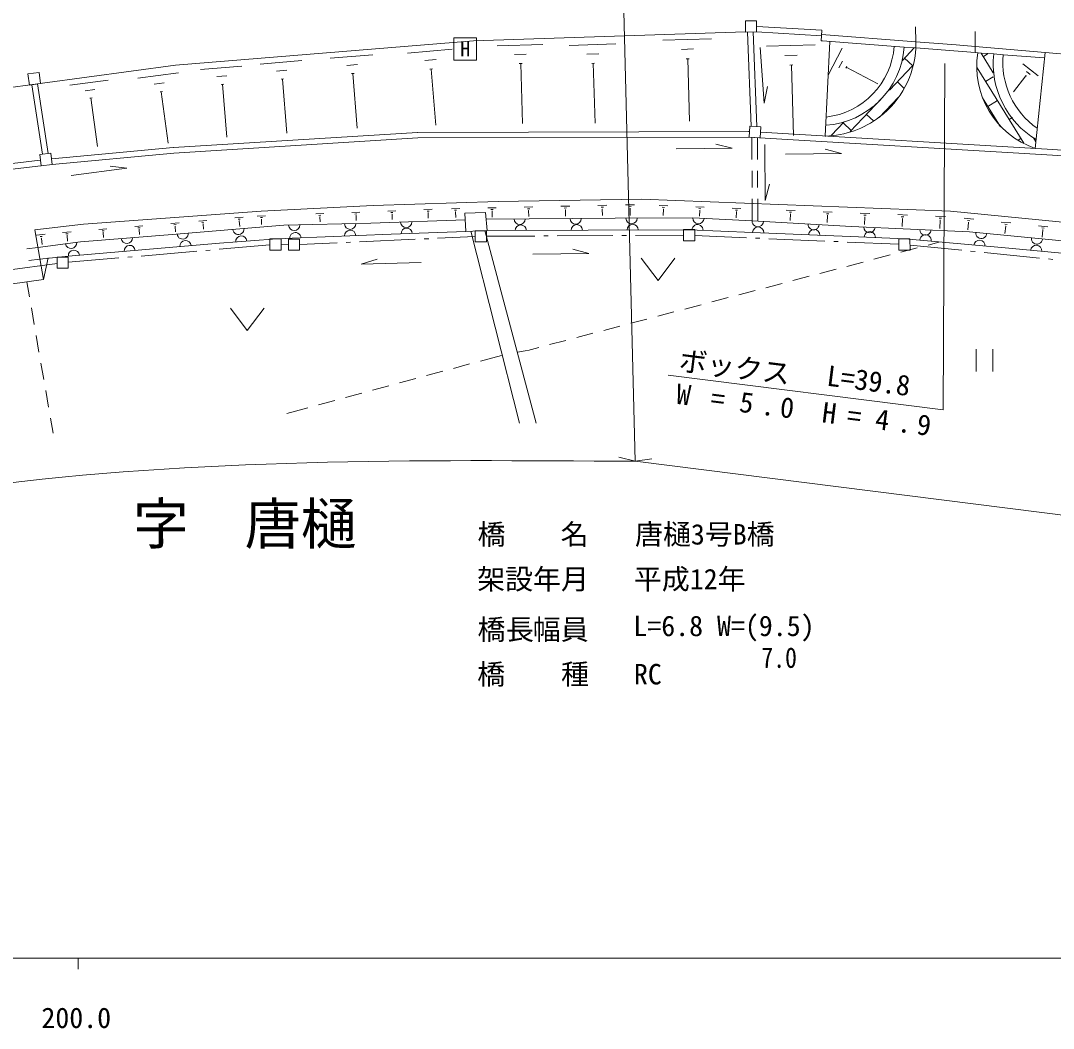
# Model space of a CAD drawing. Units: millimetres, scale not verified. Extents: x 40000 to 680000, y 20000 to 380000.
# Drawn here: x 262869 to 355249, y 198715 to 288901 of the extents above; entities that cross this region are included whole.
import ezdxf
from ezdxf.enums import TextEntityAlignment as Align

# ---------------------------------------------------------------- set-up
doc = ezdxf.new("R2010")
doc.units = ezdxf.units.MM
doc.header["$LTSCALE"] = 1000
for name, color, linetype, lineweight in [('M-BGD', 7, 'Continuous', 13), ('M-BMK-ROW', 30, 'Continuous', 13), ('M-STR-HTXT', 7, 'Continuous', 13), ('M-STR-STR1', 1, 'Continuous', 13), ('M-STR-STRC', 7, 'Continuous', 13), ('M-TTL-BAND', 7, 'Continuous', 13)]:
    doc.layers.add(name, color=color, linetype=linetype, lineweight=lineweight)
doc.layers.add('M-BMK-HTXT', color=7, linetype='Continuous')
doc.styles.add('ＭＳ ゴシック', font='')
doc.styles.get('ＭＳ ゴシック').set_extended_font_data('MS Gothic')

msp = doc.modelspace()

# ---------------------------------------------------------------- linework, layer by layer
at = {"layer": 'M-BGD'}
for p, q in [((328699, 288891), (327697, 288881)), ((327697, 288881), (327698, 287879)), ((328699, 287890), (328699, 288891)), ((328729, 288390), (334527, 288052)), ((303365, 287088), (327698, 287899)), ((327698, 287879), (328699, 287890)), ((327898, 287879), (328212, 279458)), ((328399, 287889), (328723, 279428)), ((328699, 287890), (334497, 287552)), ((334497, 287552), (334467, 287091)), ((334497, 287552), (334527, 288052)), ((334504, 287661), (334497, 287662)), ((342943, 287013), (334504, 287661)), ((303365, 287088), (276730, 284904)), ((305498, 286638), (309594, 286780)), ((311937, 286691), (316123, 286833)), ((320308, 287145), (324664, 287287)), ((329010, 286508), (329393, 281521)), ((329581, 286608), (333937, 286740)), ((334467, 287091), (334607, 287101)), ((341908, 286537), (334607, 287101)), ((335268, 287041), (334851, 278570)), ((336370, 286451), (335109, 284007)), ((342809, 286463), (341718, 285311)), ((342949, 286456), (341908, 286537)), ((346564, 286735), (342943, 287013)), ((342943, 287013), (342949, 286456)), ((342949, 286456), (342949, 286454)), ((348266, 286045), (342949, 286456)), ((346564, 286735), (348260, 286588)), ((348260, 286588), (354505, 286046)), ((348266, 286045), (348260, 286588)), ((290549, 285531), (294364, 285853)), ((297468, 286004), (301463, 286336)), ((307061, 285878), (308082, 285908)), ((313529, 285911), (314581, 285941)), ((321971, 286325), (323062, 286365)), ((322412, 285474), (322682, 285474)), ((322542, 285474), (322714, 279916)), ((331243, 285788), (332335, 285818)), ((341948, 285552), (342669, 284871)), ((348266, 286045), (348266, 286045)), ((348787, 286005), (348266, 286045)), ((349916, 285918), (348787, 286005)), ((348787, 286005), (349879, 284243)), ((348987, 285685), (349428, 285956)), ((350747, 285854), (349916, 285918)), ((354455, 285567), (350747, 285854)), ((354505, 286048), (353637, 277456)), ((354505, 286046), (359882, 285579)), ((276730, 284904), (253891, 281820)), ((278963, 284524), (282648, 284826)), ((284280, 285017), (288035, 285329)), ((292041, 284890), (292992, 284971)), ((299030, 285334), (300031, 285414)), ((299471, 284563), (299721, 284583)), ((299591, 284573), (300004, 279546)), ((307472, 285067), (307722, 285077)), ((307602, 285067), (307774, 279700)), ((313950, 285080), (314211, 285090)), ((314081, 285090), (314263, 279733)), ((331684, 284927), (331955, 284937)), ((331815, 284927), (332017, 278608)), ((336391, 285279), (336070, 284668)), ((336761, 284799), (336681, 284649)), ((336721, 284729), (339556, 283258)), ((342659, 284851), (340597, 282677)), ((348447, 284663), (352606, 277936)), ((352532, 285026), (353895, 283965)), ((264514, 284268), (263523, 284138)), ((263523, 284138), (263653, 283136)), ((264655, 283277), (264514, 284268)), ((273366, 283761), (276981, 284243)), ((280406, 283894), (281327, 283975)), ((285753, 284387), (286684, 284468)), ((286163, 283666), (286394, 283686)), ((286284, 283676), (286676, 278820)), ((292462, 284160), (292702, 284180)), ((292582, 284170), (292984, 279283)), ((349189, 283452), (349879, 283883)), ((352793, 283954), (351672, 282522)), ((352753, 283984), (352833, 283924)), ((352833, 284355), (353174, 284095)), ((263653, 283136), (264655, 283277)), ((263874, 283166), (264827, 276938)), ((264374, 283237), (265328, 276999)), ((267268, 283118), (270693, 283580)), ((268640, 282608), (269501, 282728)), ((274818, 283221), (275720, 283342)), ((280816, 283193), (281047, 283204)), ((280927, 283203), (281319, 278467)), ((329672, 282993), (329393, 281521)), ((341298, 283419), (341879, 282858)), ((269061, 281967), (269271, 281997)), ((269161, 281987), (269744, 277641)), ((275339, 282520), (275560, 282550)), ((275449, 282540), (276072, 277944)), ((339917, 281966), (337074, 278981)), ((341359, 282027), (339657, 280244)), ((348919, 281980), (350522, 279387)), ((340638, 281276), (340688, 281226)), ((349390, 281229), (350241, 281750)), ((338535, 280514), (339157, 279923)), ((351293, 280048), (351583, 280229)), ((328092, 279458), (328032, 278467)), ((329093, 279408), (328092, 279458)), ((329034, 278407), (329093, 279408)), ((336493, 279822), (335392, 278660)), ((336433, 279752), (337154, 279061)), ((350412, 279497), (350442, 279517)), ((298362, 278905), (276543, 277554)), ((298392, 278404), (276573, 277053)), ((328062, 278977), (298392, 278905)), ((327942, 278477), (298392, 278404)), ((355179, 276866), (327942, 278477)), ((328062, 278967), (327972, 278967)), ((328032, 278467), (329034, 278407)), ((328282, 278447), (328289, 276462)), ((328783, 278457), (328789, 276467)), ((355209, 277366), (329063, 278908)), ((352115, 278206), (352345, 278346)), ((353487, 278407), (353697, 278067)), ((276523, 277544), (265649, 276528)), ((321504, 277422), (326510, 277475)), ((325058, 277845), (326510, 277475)), ((329434, 277806), (329466, 272800)), ((334832, 277388), (336284, 277008)), ((355209, 277366), (358554, 277127)), ((264627, 276418), (249828, 274599)), ((265568, 277029), (264577, 276918)), ((264577, 276918), (264698, 275917)), ((265689, 276038), (265568, 277029)), ((276573, 277053), (265689, 276027)), ((331277, 276966), (336284, 277008)), ((355179, 276866), (358494, 276637)), ((264688, 275917), (249888, 274108)), ((264698, 275917), (265689, 276038)), ((267392, 275037), (272358, 275690)), ((270866, 275889), (272358, 275690)), ((328292, 275462), (328296, 273962)), ((328792, 275467), (328797, 273967)), ((329846, 274252), (329466, 272800)), ((294399, 272354), (305574, 272720)), ((305574, 272720), (318411, 272925)), ((346049, 271855), (318411, 272925)), ((328299, 272962), (328306, 270977)), ((328800, 272967), (328806, 270977)), ((284376, 271850), (268505, 270701)), ((284376, 271850), (294399, 272354)), ((289283, 271601), (289994, 271632)), ((292497, 271733), (293208, 271763)), ((292767, 271593), (292948, 271603)), ((295711, 271854), (296442, 271885)), ((295992, 271724), (296172, 271734)), ((298946, 271986), (299677, 272016)), ((299226, 271856), (299406, 271856)), ((299296, 271706), (299346, 271706)), ((299326, 271706), (299336, 271225)), ((301399, 272067), (302150, 272087)), ((301689, 271927), (301870, 271927)), ((301759, 271777), (301810, 271777)), ((301779, 271777), (301790, 271276)), ((302591, 271677), (304443, 271738)), ((302701, 270035), (302591, 271677)), ((304604, 270106), (304443, 271738)), ((304653, 272138), (305414, 272159)), ((304944, 271998), (305134, 271998)), ((305014, 271848), (305064, 271848)), ((305044, 271848), (305054, 271327)), ((307918, 272210), (308689, 272230)), ((308208, 272070), (308408, 272070)), ((308288, 271910), (308338, 271910)), ((308308, 271910), (308328, 271369)), ((311202, 272291), (311983, 272302)), ((311492, 272131), (311693, 272141)), ((311573, 271981), (311623, 271981)), ((311603, 271981), (311613, 271410)), ((314486, 272363), (315297, 272373)), ((314797, 272203), (314997, 272213)), ((314877, 272042), (314927, 272042)), ((314897, 272042), (314917, 271452)), ((316970, 272404), (317791, 272414)), ((317280, 272244), (317480, 272254)), ((317360, 272084), (317410, 272084)), ((317380, 272084), (317391, 271463)), ((319974, 272365), (320775, 272335)), ((320264, 272195), (320465, 272185)), ((320334, 272035), (320384, 272035)), ((320364, 272035), (320335, 271474)), ((323258, 272236), (324019, 272206)), ((323539, 272076), (323729, 272066)), ((323609, 271916), (323649, 271916)), ((323629, 271916), (323609, 271405)), ((326523, 272107), (327294, 272078)), ((326803, 271947), (326993, 271937)), ((326873, 271787), (326923, 271787)), ((326893, 271787), (326874, 271246)), ((331349, 271929), (332140, 271899)), ((331640, 271759), (331840, 271749)), ((331710, 271599), (331760, 271589)), ((331730, 271599), (331710, 271018)), ((334644, 271800), (335465, 271771)), ((334944, 271620), (335155, 271620)), ((337978, 271672), (338820, 271642)), ((378594, 268664), (346049, 271855)), ((268505, 270701), (264139, 270179)), ((276306, 270745), (277036, 270815)), ((278799, 270966), (279530, 271026)), ((279079, 270846), (279269, 270856)), ((279169, 270706), (279209, 270706)), ((279189, 270706), (279230, 270225)), ((282023, 271258), (282774, 271318)), ((282323, 271128), (282504, 271148)), ((282404, 270988), (282454, 270988)), ((282424, 270988), (282474, 270487)), ((284026, 271399), (284777, 271429)), ((284316, 271269), (284496, 271269)), ((284386, 271119), (284436, 271119)), ((284416, 271119), (284427, 270648)), ((286399, 270589), (294180, 270762)), ((289553, 271471), (289733, 271481)), ((289623, 271331), (289673, 271331)), ((289643, 271331), (289663, 270900)), ((292838, 271453), (292888, 271463)), ((292868, 271463), (292878, 271012)), ((294180, 270762), (302631, 271066)), ((296062, 271584), (296112, 271584)), ((296092, 271584), (296102, 271113)), ((304503, 271147), (316059, 271212)), ((316059, 271212), (322998, 271245)), ((322998, 271245), (328306, 270977)), ((328306, 270977), (337198, 270490)), ((335014, 271460), (335075, 271450)), ((335045, 271450), (335025, 270829)), ((338289, 271491), (338499, 271481)), ((338359, 271321), (338409, 271311)), ((338379, 271311), (338359, 270660)), ((341323, 271543), (342194, 271503)), ((341643, 271353), (341864, 271343)), ((341714, 271182), (341774, 271172)), ((341744, 271172), (341714, 270481)), ((344698, 271414), (345589, 271374)), ((345028, 271224), (345248, 271214)), ((345098, 271034), (345158, 271034)), ((345128, 271034), (345099, 270303)), ((347261, 271215), (348122, 271125)), ((347562, 271005), (347782, 270985)), ((347652, 270824), (347592, 270173)), ((347632, 270824), (347682, 270824)), ((350596, 270876), (351437, 270796)), ((350896, 270676), (351107, 270656)), ((264139, 270179), (264912, 265723)), ((264280, 269688), (265071, 269779)), ((266623, 269930), (267384, 270000)), ((266923, 269810), (267113, 269820)), ((269867, 270211), (270588, 270272)), ((270147, 270081), (270328, 270101)), ((270228, 269951), (270278, 269951)), ((270248, 269951), (270288, 269491)), ((273081, 270473), (273802, 270543)), ((273362, 270353), (273552, 270373)), ((273442, 270213), (273492, 270223)), ((273472, 270223), (273512, 269752)), ((276066, 269743), (286399, 270589)), ((276586, 270625), (276766, 270645)), ((276666, 270485), (276716, 270495)), ((276696, 270485), (276726, 270014)), ((287151, 269447), (296013, 269802)), ((296013, 269802), (302701, 270035)), ((302701, 270035), (304604, 270106)), ((303152, 270055), (307495, 252884)), ((304384, 270106), (308997, 252884)), ((304604, 270106), (322678, 270193)), ((322678, 270193), (328346, 269955)), ((328346, 269955), (338530, 269519)), ((337198, 270490), (347752, 270013)), ((347752, 270013), (357766, 269016)), ((350986, 270505), (350917, 269854)), ((350956, 270505), (351006, 270495)), ((353930, 270547), (354762, 270457)), ((354221, 270346), (354431, 270327)), ((354311, 270166), (354251, 269525)), ((354291, 270166), (354341, 270166)), ((264410, 268607), (268225, 269119)), ((264600, 269568), (264800, 269588)), ((264690, 269418), (264740, 269428)), ((264720, 269418), (264781, 268857)), ((267003, 269659), (267053, 269669)), ((267023, 269659), (267074, 269169)), ((267134, 267817), (280662, 268984)), ((268225, 269119), (276066, 269743)), ((280662, 268984), (285388, 269357)), ((285388, 269357), (287151, 269447)), ((338530, 269519), (341995, 269380)), ((341995, 269380), (350947, 268573)), ((345019, 269081), (344037, 268822)), ((264410, 268607), (263414, 268473)), ((308700, 268014), (313707, 268057)), ((312255, 268437), (313707, 268057)), ((340653, 267931), (339202, 267549)), ((343070, 268568), (341620, 268185)), ((350947, 268573), (362423, 267486)), ((263594, 267428), (264591, 267566)), ((267134, 267817), (264591, 267566)), ((264912, 265723), (265342, 267686)), ((293320, 267117), (294762, 267548)), ((293320, 267117), (298687, 267259)), ((318384, 267648), (319886, 265646)), ((319886, 265646), (321388, 267649)), ((338235, 267294), (336785, 266912)), ((335818, 266657), (334367, 266275)), ((261928, 265311), (264912, 265723)), ((263420, 265522), (263654, 264173)), ((330983, 265383), (329532, 265001)), ((333400, 266020), (331950, 265638)), ((328565, 264746), (327115, 264364)), ((323730, 263473), (322280, 263090)), ((326148, 264109), (324697, 263727)), ((263825, 263187), (264082, 261710)), ((281636, 263167), (283139, 261165)), ((283139, 261165), (284640, 263168)), ((321313, 262836), (319862, 262454)), ((316478, 261562), (315027, 261180)), ((318895, 262199), (317445, 261817)), ((264253, 260724), (264509, 259246)), ((314060, 260925), (312610, 260543)), ((309225, 259651), (308243, 259393)), ((311643, 260288), (310192, 259906)), ((305870, 258941), (304000, 258435)), ((307322, 259222), (308193, 259383)), ((348347, 259509), (348348, 257507)), ((349849, 259510), (349850, 257507)), ((264680, 258261), (264937, 256783)), ((303035, 258173), (301587, 257781)), ((298209, 256866), (296761, 256474)), ((300622, 257520), (299174, 257128)), ((295796, 256213), (294348, 255821)), ((265108, 255798), (265364, 254320)), ((293383, 255559), (291935, 255167)), ((288557, 254252), (286687, 253746)), ((290970, 254906), (289522, 254514)), ((265535, 253335), (265769, 251985))]:
    msp.add_line(p, q, dxfattribs=at)
for centre, radius, start, end in [((334367, 287081), 7560, 274.02656, 355.88245), ((334167, 287091), 6859, 276.35909, 355.93747), ((334618, 286901), 8341, 307.476, 356.90518), ((356167, 284807), 7770, 170.96607, 250.98604), ((357810, 285058), 7941, 173.77346, 238.96976), ((358040, 285228), 7320, 175.07379, 234.54782), ((334618, 286901), 8341, 271.89043, 307.476), ((334618, 286901), 8341, 271.54929, 271.89043), ((292347, 270721), 501, 181.2481, 1.2481), ((297354, 270874), 501, 182.07999, 2.07999), ((307507, 271158), 501, 180.33868, 0.33868), ((312514, 271190), 501, 180.33868, 0.33868), ((317521, 271222), 501, 180.30599, 0.30599), ((323499, 271225), 501, 177.06661, 357.06661), ((328806, 270947), 501, 176.86086, 356.86086), ((333803, 270678), 501, 176.86086, 356.86086), ((277357, 269854), 501, 184.65246, 4.65246), ((282354, 270257), 501, 184.65246, 4.65246), ((287340, 270609), 501, 181.2481, 1.2481), ((287441, 269438), 501, 2.28378, 182.28378), ((292348, 269650), 501, 2.00751, 182.00751), ((297394, 269832), 501, 2.00751, 182.00751), ((307608, 270117), 501, 0.28126, 180.28126), ((312615, 270149), 501, 0.28126, 180.28126), ((317622, 270171), 501, 0.28126, 180.28126), ((323419, 270153), 501, 357.55823, 177.55823), ((328847, 269935), 501, 357.53419, 177.53419), ((333854, 269717), 501, 357.53419, 177.53419), ((338800, 270420), 501, 177.38531, 357.38531), ((338830, 269519), 501, 356.51232, 178.94685), ((343807, 270192), 501, 177.38531, 357.38531), ((348804, 269904), 501, 174.31315, 354.31315), ((267384, 269009), 501, 187.71128, 7.71128), ((272371, 269451), 501, 184.55141, 4.55141), ((277618, 268723), 501, 4.90248, 184.90248), ((282605, 269135), 501, 4.59894, 184.59894), ((343817, 269241), 501, 352.054, 177.60644), ((348634, 268752), 501, 354.83022, 174.83022), ((353781, 269405), 501, 174.31315, 354.31315), ((267635, 267867), 501, 4.90248, 184.90248), ((272622, 268290), 501, 4.90248, 184.90248), ((353721, 268303), 501, 354.59335, 174.59335)]:
    msp.add_arc(centre, radius, start, end, dxfattribs=at)
at = {"layer": 'M-BMK-ROW'}
for p, q in [((303533, 270095), (304534, 270096)), ((303533, 269094), (303533, 270095)), ((304534, 270096), (304534, 269094)), ((322178, 269202), (322178, 270203)), ((322178, 270203), (323179, 270203)), ((323179, 270203), (323179, 269202)), ((285158, 268826), (280625, 268436)), ((285158, 268365), (285158, 269367)), ((285158, 269367), (286159, 269367)), ((286159, 269367), (286160, 268366)), ((286820, 268847), (286160, 268856)), ((286820, 269347), (287822, 269348)), ((286821, 268346), (286820, 269347)), ((287822, 269348), (287822, 268346)), ((291182, 269018), (287822, 268867)), ((292381, 269072), (291981, 269054)), ((298175, 269333), (293180, 269108)), ((299374, 269387), (298974, 269369)), ((303533, 269574), (300173, 269423)), ((304534, 269094), (303533, 269094)), ((308856, 269626), (304534, 269605)), ((310056, 269632), (309656, 269630)), ((315856, 269661), (310856, 269636)), ((317056, 269667), (316656, 269665)), ((322178, 269692), (317856, 269671)), ((323179, 269202), (322178, 269202)), ((327806, 269474), (323179, 269673)), ((329005, 269423), (328605, 269440)), ((334799, 269174), (329804, 269388)), ((335998, 269122), (335599, 269139)), ((341424, 268889), (336798, 269088)), ((341424, 268368), (341424, 269370)), ((341424, 269370), (342425, 269370)), ((342425, 269370), (342426, 268369)), ((278632, 268265), (273651, 267837)), ((279828, 268368), (279429, 268334)), ((286160, 268366), (285158, 268365)), ((287822, 268346), (286821, 268346)), ((342426, 268369), (341424, 268368)), ((347056, 268353), (342426, 268820)), ((348250, 268233), (347852, 268273)), ((354021, 267651), (349046, 268153)), ((266123, 267166), (261702, 266576)), ((266123, 267736), (267124, 267737)), ((266123, 266735), (266123, 267736)), ((267124, 267737), (267125, 266736)), ((271658, 267666), (267125, 267276)), ((272854, 267769), (272455, 267734)), ((355215, 267531), (354817, 267571)), ((267125, 266736), (266123, 266735))]:
    msp.add_line(p, q, dxfattribs=at)
at = {"layer": 'M-STR-HTXT'}
for p, q in [((317840, 249463), (316741, 292631)), ((345533, 285053), (345406, 254061)), ((320801, 257165), (345406, 254061)), ((316378, 249823), (317840, 249463)), ((317840, 249463), (319322, 249674)), ((317840, 249463), (448904, 232905))]:
    msp.add_line(p, q, dxfattribs=at)
msp.add_open_spline([(159516, 227869), (179116, 231570), (198717, 235271), (218275, 239427), (231928, 242328), (245561, 245451), (259345, 247233), (278646, 249729), (298243, 249596), (317840, 249463)], degree=3, knots=[0, 0, 0, 0, 1, 1, 1, 2, 2, 2, 3, 3, 3, 3], dxfattribs=at)
at = {"layer": 'M-STR-STR1'}
for p, q in [((342929, 288355), (342943, 287013)), ((348260, 286588), (348243, 287929))]:
    msp.add_line(p, q, dxfattribs=at)
at = {"layer": 'M-STR-STRC'}
for p, q in [((301633, 287368), (303636, 287369)), ((301634, 285365), (301633, 287368)), ((303636, 287369), (303636, 285366)), ((303636, 285366), (301634, 285365))]:
    msp.add_line(p, q, dxfattribs=at)
at = {"layer": 'M-TTL-BAND'}
for p, q in [((40000, 205000), (579000, 205000)), ((268000, 205000), (268000, 204000))]:
    msp.add_line(p, q, dxfattribs=at)

# ---------------------------------------------------------------- texts
at = {"layer": 'M-BMK-HTXT', "style": 'ＭＳ ゴシック'}
msp.add_text('字\u3000唐樋', height=3666, rotation=0.024, dxfattribs=at).set_placement((272913, 240943), align=Align.BOTTOM_LEFT)
at = {"layer": 'M-STR-HTXT', "style": 'ＭＳ ゴシック'}
for s, rotation, p in [('ボックス', 352.799, (321612, 257065)), ('L=39.8', 352.779, (334832, 255697)), ('W', 352.799, (321373, 254071)), ('=', 352.799, (324448, 253682)), ('5', 352.799, (327011, 253352)), ('0', 352.799, (330636, 252893)), ('H', 352.799, (334412, 252414)), ('.', 352.799, (328964, 253103)), ('=', 352.799, (336645, 252135)), ('4', 352.799, (339158, 251815)), ('9', 352.799, (342883, 251346)), ('.', 352.799, (341161, 251566)), ('橋', 0.024, (303735, 241457)), ('名', 0.024, (311175, 241460)), ('唐樋3号B橋', 0.024, (317824, 241462)), ('架設年月', 0.024, (303706, 237451)), ('平成12年', 0.024, (317725, 237457)), ('橋', 0.024, (303738, 232945)), ('幅', 0.024, (308675, 232947)), ('L=6.8 W=(9.5)', 0.024, (317682, 233267)), ('長', 0.024, (306282, 232946)), ('員', 0.024, (311178, 232948)), ('橋\u3000\u3000種', 0.024, (303710, 228940)), ('RC', 0.024, (317729, 228945))]:
    msp.add_text(s, height=1833, rotation=rotation, dxfattribs=at).set_placement(p, align=Align.BOTTOM_LEFT)
at = {"layer": 'M-STR-HTXT', "style": 'ＭＳ ゴシック', "width": 0.85}
msp.add_text('7.0', height=1833, rotation=0.024, dxfattribs=at).set_placement((329130, 230427), align=Align.BOTTOM_LEFT)
at = {"layer": 'M-STR-STRC', "style": 'ＭＳ ゴシック'}
msp.add_text('H', height=1320, rotation=0.024, dxfattribs=at).set_placement((302635, 286361), align=Align.MIDDLE_CENTER)
at = {"layer": 'M-TTL-BAND', "style": 'ＭＳ ゴシック'}
msp.add_text('200.0', height=1833, dxfattribs=at).set_placement((267844, 198195), align=Align.BOTTOM_CENTER)

doc.saveas('drawing.dxf')
